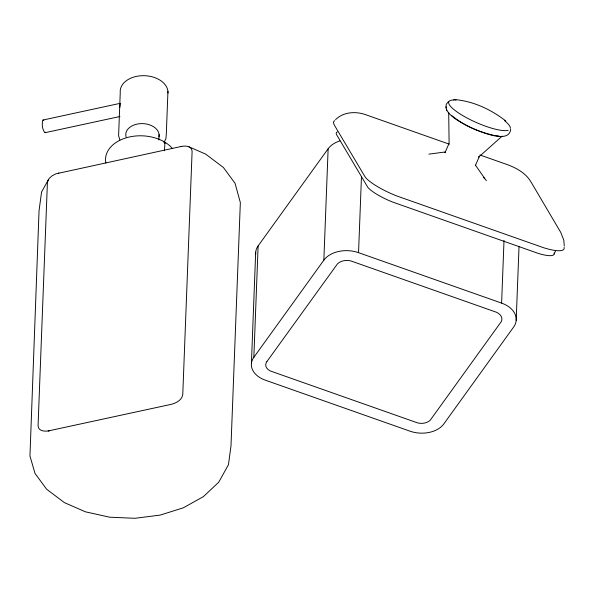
<?xml version="1.0" encoding="UTF-8"?>
<svg xmlns="http://www.w3.org/2000/svg" width="594" height="594" viewBox="0 0 594 594"><rect width="100%" height="100%" fill="white"/><g stroke="black" fill="none" stroke-linecap="round" stroke-linejoin="round"><path stroke-width="0.89" d="M119.854 107.388L120.344 103.297L42.946 120.04C41.528 124.005 42.293 129.381 44.847 132.737L119.958 116.506M446.153 107.893L446.191 104.388L448.314 101.715M510.692 129.381C509.593 139.36 496.361 136.531 489.694 134.66C477.442 131.096 465.622 125.846 455.063 118.637C451.173 115.526 446.294 112.192 445.849 106.734M158.88 139.976L159.095 134.541M167.946 91.357L166.298 134.341L165.926 138.595L163.951 142.605M251.403 363.647L255.68 252.242M504.016 240.496L501.611 303.103A25.973 17.746 2.2 0 1 513.617 327.071L443.844 423.893A25.282 17.278 2.2 0 1 410.068 431.199L265.295 380.16A24.762 16.922 2.2 0 1 253.846 357.306L258.123 245.909L328.133 148.767A25.973 17.746 2.2 0 1 339.865 140.889M253.846 357.306L323.849 260.172L328.133 148.767M501.611 303.103L358.546 252.665L361.449 177.168M516.179 320.426L519.015 246.77M164.412 150.757L165.006 142.278L164.909 143.503M181.734 146.614L181.177 146.495M475.289 165.689L479.455 156.244L478.742 157.031L502.19 136.115M554.187 253.928L555.613 250.69M48.352 179.596L47.409 182.514L38.061 425.876C38.306 431.326 45.307 431.749 49.347 430.702L170.916 404.41C175.95 403.222 181.898 400.222 182.766 394.579L192.114 151.218C191.921 146.05 185.306 145.485 181.445 146.436L55.843 173.842L51.938 175.913L49.02 178.623L41.565 191.996L39.048 210.736L29.952 455.977L35.001 473.403L46.607 489.196L64.382 502.613L85.417 511.813L109.682 517.196L134.935 518.302L160.165 515.095L183.286 507.833L203.415 496.614L218.726 482.202L228.46 464.701L230.992 445.908L240.34 202.554L235.046 183.308L223.448 167.53L205.702 154.128L189.078 146.859M45.263 132.662L45.597 132.158M445.656 151.982L444.951 152.769L449.109 143.325L448.693 112.251M58.628 172.995L58.895 172.943M49.347 430.702L48.857 431.155L48.203 430.873M335.573 119.602C343.889 111.457 356.801 111.115 367.129 115.206L449.316 144.186M337.347 131.853L336.605 132.365A25.379 5.947 23.8 0 0 336.746 134.949L367.812 187.325A26.671 6.244 23.8 0 0 392.909 202.153L537.941 253.289A26.671 6.244 23.8 0 0 554.135 253.014M42.946 120.04L43.822 120.322M428.868 154.15L445.597 151.923M454.7 99.554C473.299 101.129 491.193 109.563 505.769 120.961M453.467 99.874L456.088 100.104M495.864 135.699L498.997 135.974M495.084 135.632C479.447 132.254 464.137 125.75 451.707 115.563M479.922 154.975L507.031 164.531C516.193 167.879 525.512 172.869 530.709 181.474L560.788 232.462L563.795 240.199L564.3 246.109M483.561 177.45L484.674 178.764M475.482 165.206L486.345 180.747M119.847 139.902L118.592 135.699L120.248 92.716A23.923 16.342 2.2 0 1 143.637 75.683A23.923 16.342 2.2 0 1 167.998 93.072M446.517 109.281L446.814 110.387M323.849 260.172A25.973 17.746 2.2 0 1 358.546 252.665M255.702 254.462A24.762 16.922 2.2 0 1 258.123 245.909M508.167 130.286A33.539 7.856 23.8 0 1 465.384 117.1A33.539 7.856 23.8 0 1 453.556 100M504.514 120.649A33.539 7.856 23.8 0 1 510.291 128.445M564.07 247.401A33.613 7.87 23.8 0 1 543.659 247.743L397 196.042A33.613 7.87 23.8 0 1 365.362 177.346L334.036 124.584L333.434 122.26L333.887 121.369A32.44 7.596 23.8 0 1 334.838 120.708M105.858 163.001A35.959 24.569 2.2 0 1 129.707 136.91A35.959 24.569 2.2 0 1 172.49 148.589M126.099 136.976A16.699 11.405 2.2 0 1 141.803 123.604A16.699 11.405 2.2 0 1 159.006 136.783M266.914 361.56L266.223 362.704A10.425 7.128 2.2 0 0 270.374 370.99L417.649 422.913A10.944 7.477 2.2 0 0 430.242 420.188L501.306 321.577A11.635 7.952 2.2 0 0 496.673 312.333L350.876 260.929A11.635 7.952 2.2 0 0 337.496 263.825L266.914 361.56"/></g></svg>
